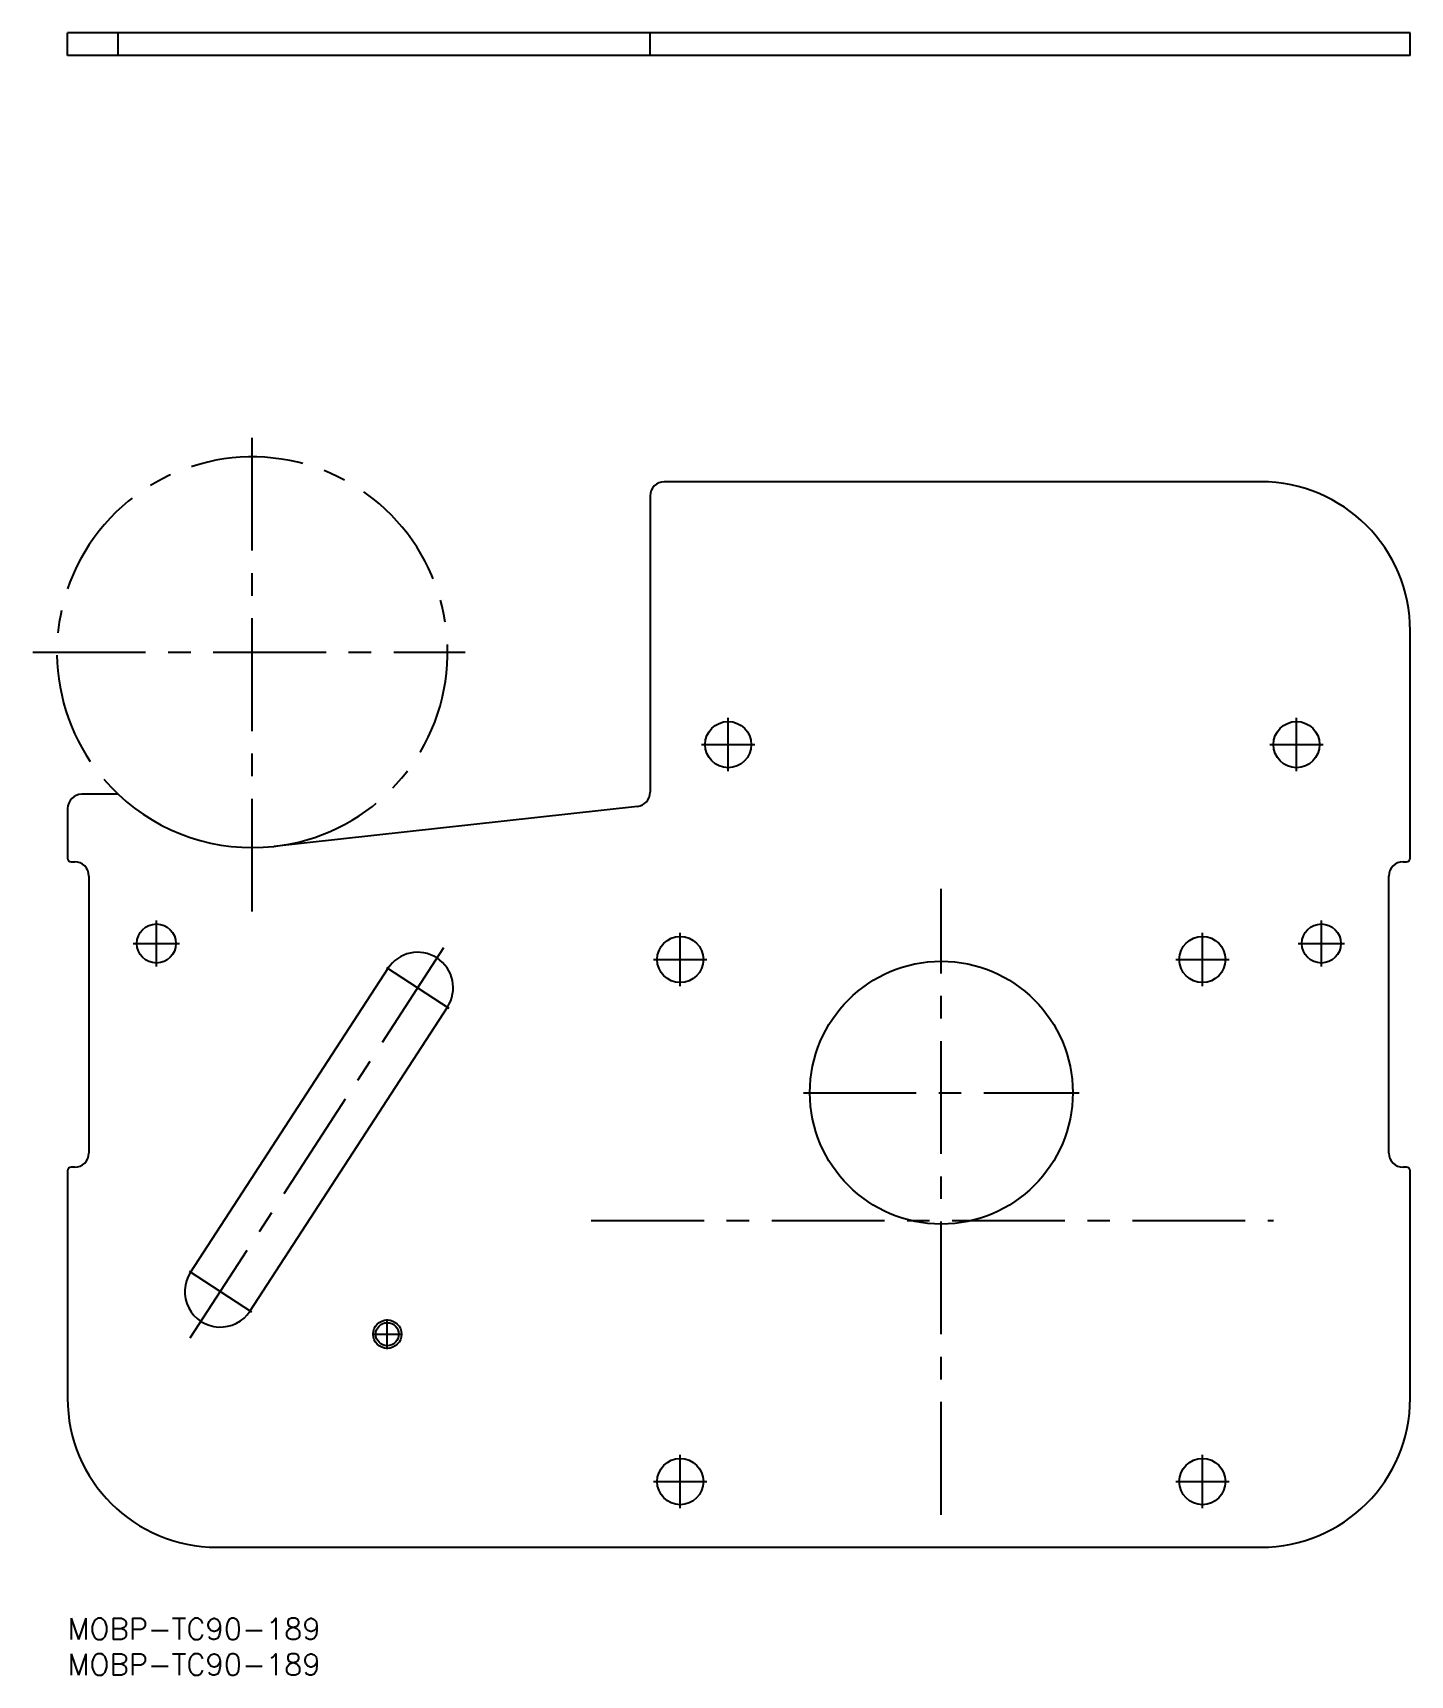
# Model space of a CAD drawing. Extents: x -5 to 189, y -8 to 223.
import ezdxf

# ---------------------------------------------------------------- set-up
doc = ezdxf.new("R2010")
doc.units = 0
doc.header["$LTSCALE"] = 0.5
doc.linetypes.add('CENTER', pattern=[50.8, 31.75, -6.35, 6.35, -6.35])
for name, color, linetype in [('MSM_CENTER', 1, 'CENTER'), ('MSM_CONTINUOUS', 7, 'CONTINUOUS'), ('MSM_NARROW', 5, 'CONTINUOUS'), ('MSM_PART_NUMBER', 7, 'CONTINUOUS')]:
    doc.layers.add(name, color=color, linetype=linetype)
doc.styles.get("Standard").update_dxf_attribs({"font": 'txt.shx', "height": 3, "bigfont": 'bigfont.shx'})

msp = doc.modelspace()

# ---------------------------------------------------------------- linework, layer by layer
at = {"layer": 'MSM_CENTER'}
for p, q in [((26, 99.51), (26, 166.31)), ((-4.89, 136), (55.95, 136)), ((93, 119.25), (93, 126.75)), ((173, 119.25), (173, 126.75)), ((89.25, 123), (96.75, 123)), ((169.25, 123), (176.75, 123)), ((123, 14.59), (123, 102.7)), ((12.5, 91.75), (12.5, 98.25)), ((176.5, 91.75), (176.5, 98.25)), ((9.25, 95), (15.75, 95)), ((86.25, 89), (86.25, 96.5)), ((159.75, 89), (159.75, 96.5)), ((173.25, 95), (179.75, 95)), ((52.91, 94.37), (17.23, 39.42)), ((82.5, 92.75), (90, 92.75)), ((156, 92.75), (163.5, 92.75)), ((44.87, 91.63), (53.68, 85.91)), ((103.58, 74), (142.42, 74)), ((73.72, 56), (169.78, 56)), ((17.1, 48.86), (25.9, 43.14)), ((45, 37.9), (45, 42.1)), ((42.9, 40), (47.1, 40)), ((86.25, 15.5), (86.25, 23)), ((159.75, 15.5), (159.75, 23)), ((82.5, 19.25), (90, 19.25)), ((156, 19.25), (163.5, 19.25))]:
    msp.add_line(p, q, dxfattribs=at)
msp.add_arc((26, 136), 27.5, 276.2836, 226.6582, dxfattribs=at)
at = {"layer": 'MSM_CONTINUOUS'}
for p, q in [((0, 220), (0, 223.2)), ((189, 223.2), (0, 223.2)), ((7.13, 220), (7.13, 223.2)), ((82, 220), (82, 223.2)), ((189, 220), (189, 223.2)), ((189, 220), (0, 220)), ((168, 160), (84, 160)), ((82, 158), (82, 116.29)), ((189, 107), (189, 139)), ((7.13, 116), (2, 116)), ((0, 114), (0, 107)), ((80.22, 114.3), (29.01, 108.67)), ((0.5, 106.5), (1, 106.5)), ((188, 106.5), (188.5, 106.5)), ((3, 104.5), (3, 65.5)), ((186, 65.5), (186, 104.5)), ((45.08, 91.5), (17.31, 48.72)), ((25.69, 43.28), (53.47, 86.05)), ((0, 63), (0, 31)), ((1, 63.5), (0.5, 63.5)), ((188.5, 63.5), (188, 63.5)), ((189, 31), (189, 63)), ((21, 10), (168, 10))]:
    msp.add_line(p, q, dxfattribs=at)
for centre, radius in [((93, 123), 3.25), ((173, 123), 3.25), ((12.5, 95), 2.75), ((176.5, 95), 2.75), ((86.25, 92.75), 3.25), ((159.75, 92.75), 3.25), ((123, 74), 18.5), ((45, 40), 1.62), ((86.25, 19.25), 3.25), ((159.75, 19.25), 3.25)]:
    msp.add_circle(centre, radius, dxfattribs=at)
for centre, radius, start, end in [((84, 158), 2, 90, 180), ((168, 139), 21, 0, 90), ((2, 114), 2, 90, 180), ((26, 136), 27.5, 226.6582, 276.2836), ((80, 116.29), 2, 276.2836, 0), ((0.5, 107), 0.5, 180, 270), ((1, 104.5), 2, 0, 90), ((188, 104.5), 2, 90, 180), ((188.5, 107), 0.5, 270, 0), ((49.28, 88.77), 5, 327, 147), ((1, 65.5), 2, 270, 0), ((188, 65.5), 2, 180, 270), ((0.5, 63), 0.5, 90, 180), ((188.5, 63), 0.5, 0, 90), ((21.5, 46), 5, 147, 327), ((21, 31), 21, 180, 270), ((168, 31), 21, 270, 0)]:
    msp.add_arc(centre, radius, start, end, dxfattribs=at)
at = {"layer": 'MSM_NARROW'}
msp.add_circle((45, 40), 2, dxfattribs=at)

# ---------------------------------------------------------------- texts
at = {"layer": 'MSM_PART_NUMBER'}
for p in [(0, -3), (0, -8)]:
    msp.add_text('MOBP-TC90-189', height=3, dxfattribs=at).set_placement(p)

doc.saveas('drawing.dxf')
